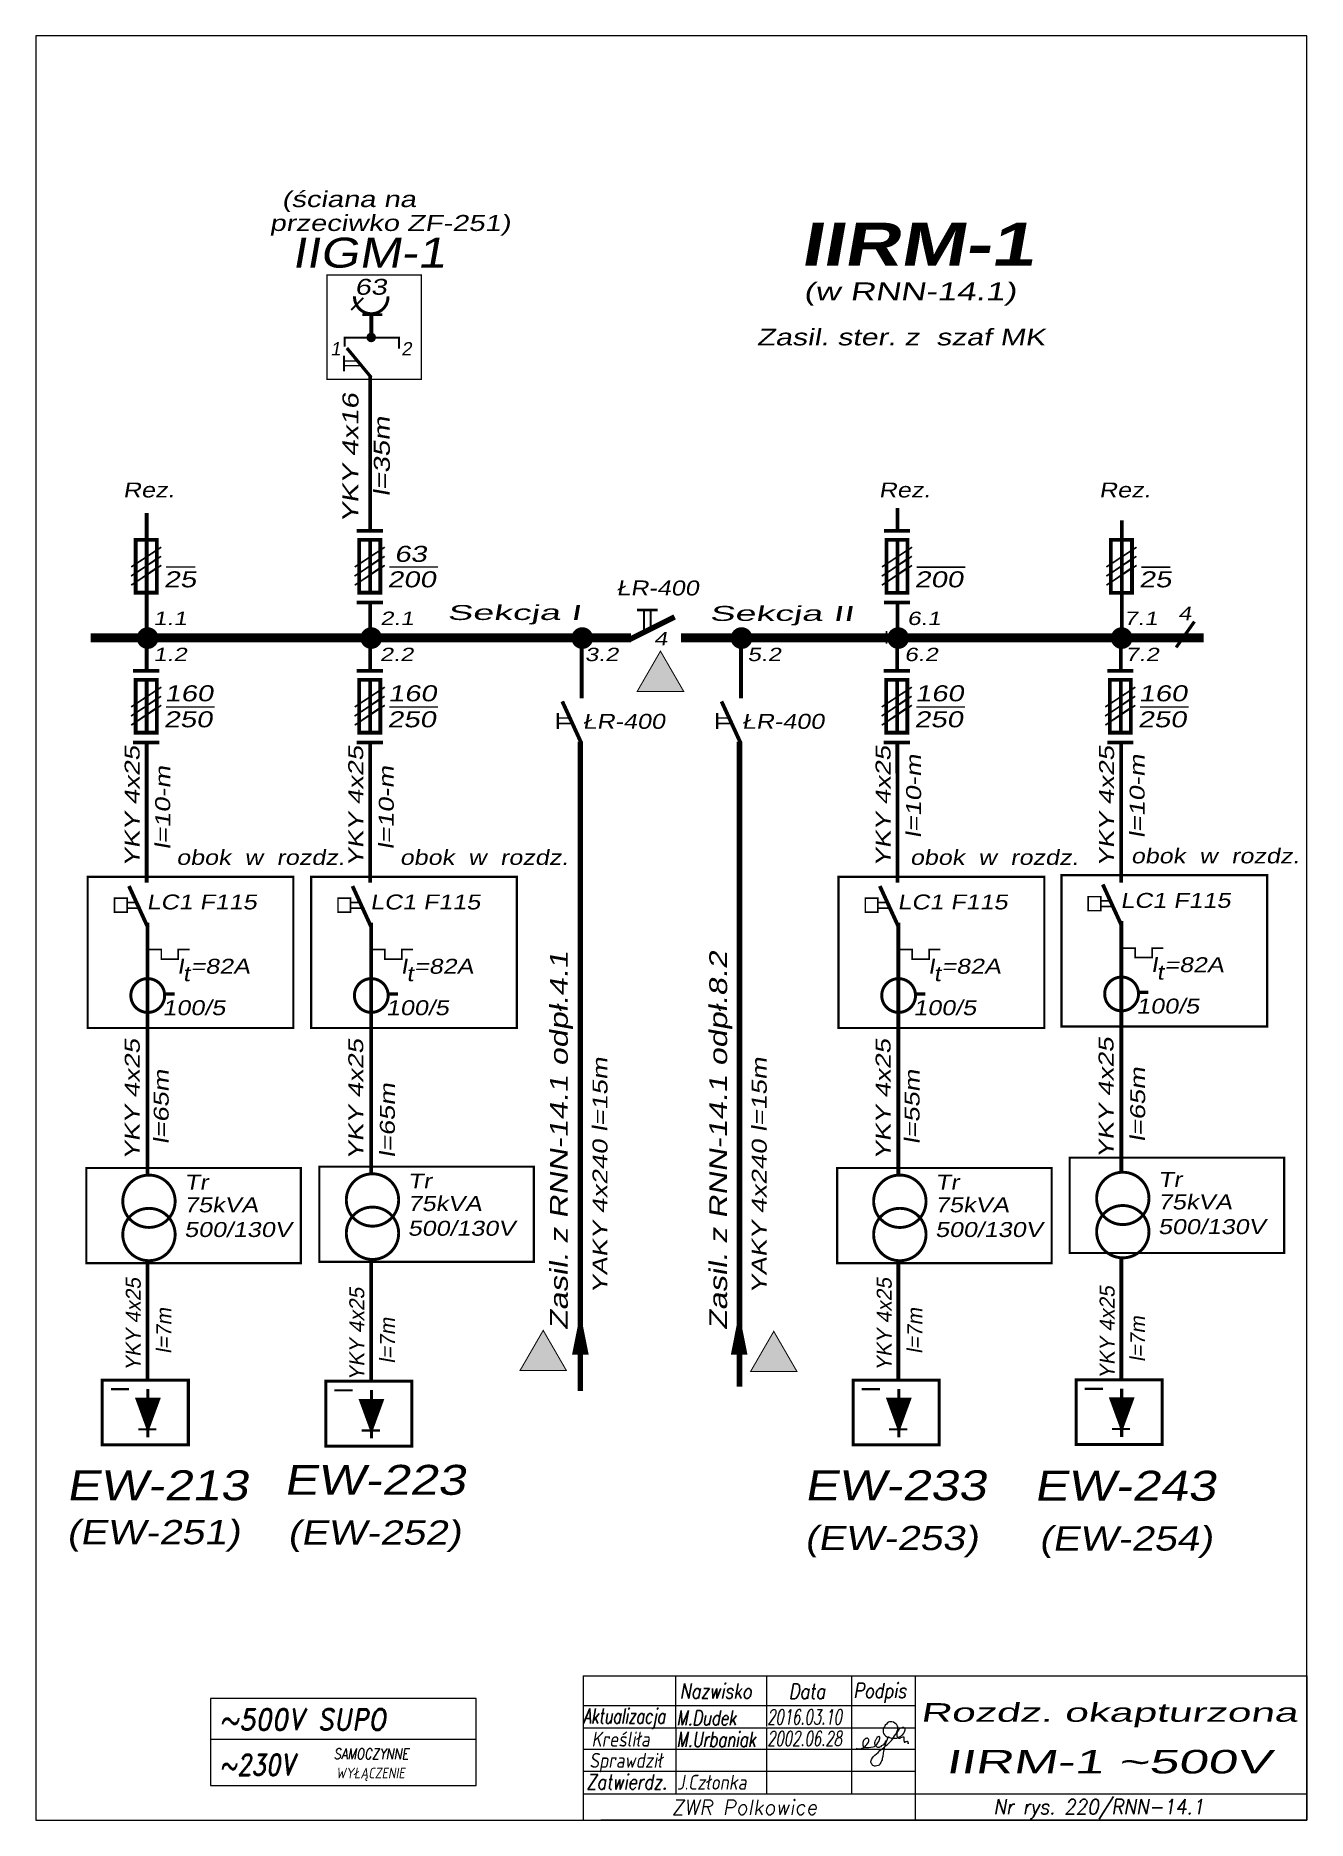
# Model space of a CAD drawing. Extents: x 4 to 214, y 0 to 295.
import ezdxf
from ezdxf.enums import TextEntityAlignment as Align

# ---------------------------------------------------------------- set-up
doc = ezdxf.new("R2010")
doc.units = 0
doc.header["$MEASUREMENT"] = 0
doc.linetypes.add('DASHED2', pattern=[9.525, 6.35, -3.175])
doc.layers.get('0').update_dxf_attribs({"linetype": 'CONTINUOUS'})
for name, color, linetype in [('KRESKOWA2', 7, 'DASHED2'), ('LINIE', 4, 'CONTINUOUS'), ('pole 1', 2, 'CONTINUOUS'), ('rysunek', 2, 'CONTINUOUS'), ('Warstwa1', 2, 'CONTINUOUS')]:
    doc.layers.add(name, color=color, linetype=linetype)
doc.styles.add('ROMAND', font='romand', dxfattribs={"width": 0.8, "oblique": 15, "height": 7})
doc.styles.add('ROMANS', font='romans', dxfattribs={"width": 0.8, "oblique": 15, "height": 3})
doc.styles.add('styl1', font='arial.ttf', dxfattribs={"width": 0.8, "oblique": 10, "height": 2.8})
doc.styles.add('styl2', font='arialbd.ttf', dxfattribs={"width": 0.8, "oblique": 10, "height": 2.8})

msp = doc.modelspace()

# ---------------------------------------------------------------- linework, layer by layer
at = {"color": 7}
for p, q in [((24.22, 208.66), (20.4, 206.04)), ((20.43, 204.62), (24.2, 207.26)), ((61.15, 208.66), (57.33, 206.04)), ((57.36, 204.62), (61.14, 207.26)), ((148.25, 208.66), (144.43, 206.04)), ((144.46, 204.61), (148.24, 207.25)), ((185.34, 208.66), (181.52, 206.04)), ((181.55, 204.61), (185.33, 207.25)), ((144.8, 196.48), (144.54, 196.48)), ((24.22, 185.52), (20.4, 182.9)), ((20.43, 181.48), (24.2, 184.11)), ((61.15, 185.52), (57.33, 182.9)), ((57.36, 181.48), (61.14, 184.11)), ((148.21, 185.52), (144.39, 182.9)), ((144.42, 181.48), (148.2, 184.11)), ((185.15, 185.52), (181.33, 182.9)), ((181.36, 181.48), (185.13, 184.11)), ((109.88, 15.31), (109.88, 23.93)), ((124.83, 23.93), (124.83, 15.53)), ((138.89, 23.93), (138.89, 4.39)), ((94.54, 19.02), (149.42, 19.02)), ((94.54, 15.31), (149.42, 15.31)), ((124.83, 15.31), (124.83, 4.39)), ((144.12, 15.09), (144.09, 14.83)), ((144.09, 14.83), (144.12, 14.59)), ((144.19, 15.32), (144.12, 15.09)), ((144.31, 15.49), (144.19, 15.32)), ((144.47, 15.75), (144.31, 15.49)), ((144.66, 15.94), (144.47, 15.75)), ((144.85, 16.13), (144.66, 15.94)), ((144.99, 16.23), (144.85, 16.13)), ((145.18, 16.3), (144.99, 16.23)), ((145.54, 16.3), (145.18, 16.3)), ((145.8, 16.23), (145.54, 16.3)), ((146.06, 16.08), (145.8, 16.23)), ((146.25, 15.94), (146.06, 16.08)), ((146.39, 15.8), (146.25, 15.94)), ((146.35, 14.59), (146.44, 14.83)), ((146.49, 15.61), (146.39, 15.8)), ((146.44, 14.83), (146.54, 15.06)), ((146.54, 15.44), (146.49, 15.61)), ((146.63, 14.9), (146.49, 14.73)), ((146.54, 15.06), (146.54, 15.44)), ((146.73, 15.06), (146.63, 14.9)), ((146.87, 15.18), (146.73, 15.06)), ((147.06, 15.28), (146.87, 15.18)), ((147.3, 15.35), (147.06, 15.28)), ((147.51, 15.35), (147.3, 15.35)), ((147.63, 15.28), (147.51, 15.35)), ((147.75, 15.13), (147.63, 15.28)), ((147.63, 14.66), (147.7, 14.83)), ((147.7, 14.83), (147.75, 14.97)), ((147.75, 14.97), (147.75, 15.13)), ((139.63, 11.93), (139.89, 11.83)), ((139.89, 11.83), (140.13, 11.83)), ((140.13, 11.83), (140.36, 11.86)), ((140.36, 11.86), (140.62, 11.93)), ((140.62, 11.93), (140.79, 12)), ((140.77, 12.9), (140.74, 12.74)), ((140.74, 12.74), (140.74, 12.55)), ((140.74, 12.55), (140.77, 12.43)), ((140.81, 13.07), (140.77, 12.9)), ((140.77, 12.43), (140.81, 12.29)), ((140.79, 12), (140.96, 12.1)), ((140.89, 13.21), (140.81, 13.07)), ((140.81, 12.29), (140.86, 12.14)), ((140.86, 12.14), (140.91, 12.07)), ((140.98, 13.31), (140.89, 13.21)), ((140.91, 12.07), (140.96, 12.07)), ((140.96, 12.1), (141.12, 12.24)), ((140.96, 12.07), (141.03, 12.05)), ((141.12, 13.43), (140.98, 13.31)), ((141.03, 12.05), (141.17, 12.05)), ((141.22, 13.52), (141.12, 13.43)), ((141.12, 12.24), (141.27, 12.38)), ((141.17, 12.05), (141.41, 12.07)), ((141.31, 13.57), (141.22, 13.52)), ((141.27, 12.38), (141.41, 12.55)), ((141.41, 13.59), (141.31, 13.57)), ((141.5, 13.59), (141.41, 13.59)), ((141.41, 12.55), (141.6, 12.76)), ((141.41, 12.07), (141.74, 12.07)), ((141.6, 13.52), (141.5, 13.59)), ((141.67, 13.45), (141.6, 13.52)), ((141.6, 12.76), (141.67, 12.93)), ((141.74, 13.35), (141.67, 13.45)), ((141.67, 12.93), (141.72, 13.07)), ((141.72, 13.07), (141.76, 13.21)), ((141.76, 13.21), (141.74, 13.35)), ((141.74, 12.07), (142.1, 12.14)), ((142.1, 12.14), (142.45, 12.17)), ((142.45, 12.17), (142.71, 12.24)), ((142.76, 13), (142.71, 12.83)), ((142.71, 12.83), (142.71, 12.69)), ((142.71, 12.69), (142.76, 12.59)), ((142.71, 12.24), (142.81, 12.31)), ((142.81, 13.19), (142.76, 13)), ((142.76, 12.59), (142.76, 12.48)), ((142.76, 12.48), (142.81, 12.45)), ((142.9, 13.35), (142.81, 13.19)), ((142.81, 12.45), (142.86, 12.38)), ((142.81, 12.31), (142.9, 12.38)), ((142.86, 12.38), (142.95, 12.29)), ((143, 13.52), (142.9, 13.35)), ((142.9, 12.38), (142.95, 12.45)), ((142.95, 12.45), (143.05, 12.55)), ((142.95, 12.29), (143.05, 12.17)), ((143.09, 13.66), (143, 13.52)), ((143.05, 12.55), (143.24, 12.83)), ((143.05, 12.17), (143.19, 12.14)), ((143.28, 13.81), (143.09, 13.76)), ((143.19, 13.76), (143.09, 13.66)), ((143.28, 13.83), (143.19, 13.76)), ((143.19, 12.14), (143.33, 12.1)), ((143.24, 12.83), (143.38, 13.07)), ((143.38, 13.88), (143.28, 13.83)), ((143.43, 13.88), (143.28, 13.81)), ((143.33, 12.1), (143.52, 12.1)), ((143.47, 13.88), (143.38, 13.88)), ((143.38, 13.07), (143.47, 13.21)), ((143.52, 13.83), (143.47, 13.88)), ((143.47, 13.21), (143.52, 13.38)), ((143.55, 13.76), (143.52, 13.83)), ((143.52, 13.38), (143.55, 13.52)), ((143.52, 12.1), (143.59, 12.17)), ((143.55, 13.52), (143.55, 13.76)), ((143.59, 12.17), (143.76, 12.24)), ((143.76, 12.24), (143.88, 12.38)), ((143.78, 11.72), (143.97, 11.86)), ((143.88, 12.38), (144.02, 12.45)), ((143.97, 11.86), (144.23, 12.07)), ((144.02, 12.45), (144.14, 12.52)), ((144.12, 14.59), (144.19, 14.38)), ((144.14, 12.52), (144.26, 12.62)), ((144.19, 14.38), (144.33, 14.14)), ((144.26, 11.93), (144.21, 11.69)), ((144.23, 12.07), (144.52, 12.31)), ((144.26, 12.62), (144.38, 12.76)), ((144.31, 12.17), (144.26, 11.93)), ((144.38, 12.38), (144.31, 12.17)), ((144.33, 14.14), (144.52, 14)), ((144.38, 12.76), (144.47, 12.9)), ((144.47, 12.55), (144.38, 12.38)), ((144.47, 12.9), (144.57, 13.07)), ((144.52, 12.69), (144.47, 12.55)), ((144.52, 14), (144.85, 13.76)), ((144.57, 12.86), (144.52, 12.69)), ((144.52, 12.31), (144.76, 12.52)), ((144.57, 13.07), (144.66, 13.21)), ((144.61, 13), (144.57, 12.86)), ((144.71, 13.19), (144.61, 13)), ((144.66, 13.21), (144.76, 13.35)), ((144.76, 13.31), (144.71, 13.19)), ((144.8, 13.45), (144.76, 13.31)), ((144.76, 13.35), (144.85, 13.45)), ((144.76, 12.52), (145.04, 12.76)), ((144.85, 13.59), (144.8, 13.45)), ((144.85, 13.76), (145.14, 13.69)), ((144.9, 13.69), (144.85, 13.59)), ((144.85, 13.45), (144.9, 13.59)), ((144.95, 13.76), (144.9, 13.69)), ((144.9, 13.59), (144.95, 13.69)), ((144.99, 13.83), (144.95, 13.76)), ((144.95, 13.76), (144.99, 13.83)), ((144.95, 13.69), (144.95, 13.76)), ((144.99, 13.88), (144.99, 13.83)), ((144.99, 13.83), (144.99, 13.88)), ((145.04, 12.76), (145.28, 12.97)), ((145.14, 13.69), (145.47, 13.59)), ((145.28, 12.97), (145.47, 13.21)), ((145.47, 13.59), (146.11, 13.59)), ((145.47, 13.21), (145.66, 13.45)), ((145.66, 13.45), (145.8, 13.69)), ((145.8, 13.69), (146.01, 14)), ((146.01, 14), (146.2, 14.28)), ((146.11, 13.59), (146.35, 13.62)), ((146.2, 14.28), (146.35, 14.59)), ((146.39, 14.52), (146.35, 14.35)), ((146.35, 14.35), (146.35, 14.14)), ((146.35, 14.14), (146.39, 13.97)), ((146.35, 13.62), (146.58, 13.69)), ((146.49, 14.73), (146.39, 14.52)), ((146.39, 13.97), (146.44, 13.81)), ((146.44, 13.81), (146.54, 13.69)), ((146.54, 13.69), (146.68, 13.62)), ((146.58, 13.69), (146.77, 13.81)), ((146.68, 13.62), (146.92, 13.62)), ((146.77, 13.81), (147.01, 13.95)), ((146.92, 13.62), (147.06, 13.69)), ((147.01, 13.95), (147.2, 14.07)), ((147.06, 13.69), (147.34, 13.83)), ((147.2, 14.07), (147.34, 14.21)), ((147.34, 14.21), (147.51, 14.45)), ((147.34, 13.83), (147.53, 13.83)), ((147.51, 14.45), (147.63, 14.66)), ((147.53, 13.83), (147.53, 13.19)), ((147.53, 13.19), (147.56, 13.07)), ((147.56, 13.07), (147.58, 13)), ((147.58, 13), (147.61, 12.93)), ((147.61, 12.93), (147.68, 12.93)), ((147.68, 12.93), (147.84, 13.05)), ((147.84, 13.05), (147.99, 13.07)), ((147.99, 13.07), (148.08, 13.12)), ((148.08, 13.12), (148.13, 13.12)), ((148.13, 13.12), (148.13, 13.07)), ((148.13, 13.07), (148.18, 12.97)), ((148.18, 12.97), (148.18, 12.86)), ((148.18, 12.86), (148.22, 12.81)), ((148.22, 12.81), (148.22, 12.76)), ((148.22, 12.76), (148.27, 12.74)), ((148.27, 12.76), (148.32, 12.81)), ((148.27, 12.69), (148.27, 12.76)), ((148.27, 12.74), (148.27, 12.69)), ((148.32, 12.81), (148.32, 12.83)), ((94.54, 11.76), (149.46, 11.76)), ((142.1, 9.65), (142.12, 9.89)), ((142.14, 9.48), (142.1, 9.65)), ((142.12, 9.89), (142.19, 10.1)), ((142.22, 9.34), (142.14, 9.48)), ((142.19, 10.1), (142.33, 10.34)), ((142.31, 9.2), (142.22, 9.34)), ((142.43, 9.1), (142.31, 9.2)), ((142.33, 10.34), (142.52, 10.55)), ((142.57, 9.01), (142.43, 9.1)), ((142.52, 10.55), (142.76, 10.79)), ((142.71, 8.96), (142.57, 9.01)), ((142.86, 8.96), (142.71, 8.96)), ((142.76, 10.79), (143, 11)), ((143.09, 9.01), (142.86, 8.96)), ((143, 11), (143.28, 11.24)), ((143.28, 9.06), (143.09, 9.01)), ((143.28, 11.24), (143.55, 11.55)), ((143.43, 9.13), (143.28, 9.06)), ((143.55, 9.25), (143.43, 9.13)), ((143.55, 11.55), (143.78, 11.72)), ((143.62, 9.41), (143.55, 9.25)), ((143.71, 9.56), (143.62, 9.41)), ((143.78, 9.7), (143.71, 9.56)), ((143.85, 9.86), (143.78, 9.7)), ((143.93, 10.01), (143.85, 9.86)), ((143.95, 10.15), (143.93, 10.01)), ((143.97, 10.24), (143.95, 10.15)), ((144.02, 10.41), (143.97, 10.24)), ((144.04, 10.55), (144.02, 10.41)), ((144.07, 10.72), (144.04, 10.55)), ((144.12, 10.93), (144.07, 10.72)), ((144.14, 11.17), (144.12, 10.93)), ((144.16, 11.41), (144.14, 11.17)), ((144.21, 11.69), (144.16, 11.41)), ((94.54, 8.13), (149.38, 8.13)), ((97.47, 0.04), (97.47, 0.04)), ((97.47, 0.04), (97.47, 0.04))]:
    msp.add_line(p, q, dxfattribs=at)
msp.add_line((32.96, 13.42), (76.89, 13.42))
msp.add_lwpolyline([(214.11, 0.04), (214.11, 295.04), (4.11, 295.04), (4.11, 0.04)], close=True)
at = {"linetype": 'DASHED2', "ltscale": 0.8, "const_width": 0.22}
msp.add_lwpolyline([(52.23, 255.5), (67.84, 255.5), (67.84, 238.25), (52.23, 238.25)], close=True, dxfattribs=at)
for points, const_width in [([(56.22, 249.7), (58.23, 251.71)], 0.327), ([(58.07, 248.93), (61.37, 248.93)], 0.44), ([(55.51, 243.41), (59.53, 238.55)], 0.542), ([(90.39, 183.07), (90.39, 180.43)], 0.392), ([(91.1, 184.99), (94.22, 178.17)], 0.627), ([(116.71, 183.07), (116.71, 180.43)], 0.392), ([(117.41, 184.99), (120.54, 178.17)], 0.627), ([(19.51, 154.47), (22.63, 147.64)], 0.627), ([(56.44, 154.47), (59.56, 147.64)], 0.627), ([(143.56, 154.47), (146.69, 147.64)], 0.627), ([(180.4, 154.73), (183.52, 147.9)], 0.627), ([(22.77, 143.96), (24.86, 143.96), (24.86, 142.39), (27.66, 142.39), (27.66, 143.96), (29.52, 143.96)], 0.265), ([(59.7, 143.96), (61.8, 143.96), (61.8, 142.39), (64.59, 142.39), (64.59, 143.96), (66.46, 143.96)], 0.265), ([(146.83, 143.96), (148.92, 143.96), (148.92, 142.39), (151.72, 142.39), (151.72, 143.96), (153.58, 143.96)], 0.265), ([(183.66, 144.22), (185.75, 144.22), (185.75, 142.65), (188.55, 142.65), (188.55, 144.22), (190.41, 144.22)], 0.265)]:
    msp.add_lwpolyline(points, dxfattribs=dict(const_width=const_width))
at = {"color": 7, "const_width": 0.487}
msp.add_lwpolyline([(56.79, 251.96, 0.009845), (56.78, 251.85, 1), (62.31, 251.85, 0.009845), (62.31, 251.96, 0.009845)], format="xyb", dxfattribs=at)
at = {"color": 7}
for points, const_width in [([(59.55, 248.97), (59.55, 244.52)], 0.621), ([(55.15, 245.28), (55.15, 243.61)], 0.33), ([(55.17, 245.12), (64.12, 245.12), (64.12, 243.3)], 0.33), ([(55.05, 242.16), (55.05, 239.58)], 0.33), ([(55.17, 241.27), (57.56, 241.27)], 0.22), ([(55.17, 240.48), (57.87, 240.48)], 0.22), ([(59.37, 238.91), (59.37, 213.19)], 0.627), ([(22.44, 216.15), (22.44, 196.24)], 0.627), ([(146.47, 216.98), (146.47, 213.19)], 0.627), ([(57.14, 213.19), (61.46, 213.19)], 0.629), ([(144.24, 213.19), (148.57, 213.19)], 0.629), ([(183.56, 214.91), (183.56, 196.23)], 0.627), ([(24.85, 210.49), (24.85, 210.49), (19.88, 207.22)], 0.279), ([(20.31, 202.96), (24.11, 202.96), (24.11, 211.69), (20.62, 211.69), (20.62, 202.78)], 0.629), ([(61.78, 210.49), (61.78, 210.49), (56.81, 207.22)], 0.279), ([(57.24, 202.96), (61.04, 202.96), (61.04, 211.69), (57.55, 211.69), (57.55, 202.78)], 0.629), ([(59.37, 211.69), (59.37, 202.96)], 0.627), ([(148.89, 210.49), (148.89, 210.49), (143.91, 207.22)], 0.279), ([(144.34, 202.95), (148.15, 202.95), (148.15, 211.69), (144.65, 211.69), (144.65, 202.77)], 0.629), ([(146.47, 211.69), (146.47, 202.95)], 0.627), ([(185.98, 210.49), (185.98, 210.49), (181, 207.22)], 0.279), ([(181.43, 202.95), (185.23, 202.95), (185.23, 211.69), (181.74, 211.69), (181.74, 202.77)], 0.629), ([(24.82, 208.98), (24.82, 208.98), (19.85, 205.71)], 0.279), ([(24.85, 207.49), (24.85, 207.49), (19.88, 204.21)], 0.279), ([(25.61, 207.21), (30.46, 207.21)], 0.265), ([(61.75, 208.98), (61.75, 208.98), (56.78, 205.71)], 0.279), ([(61.78, 207.49), (61.78, 207.49), (56.81, 204.21)], 0.279), ([(62.55, 207.21), (70.59, 207.21)], 0.265), ([(148.86, 208.98), (148.86, 208.98), (143.89, 205.7)], 0.279), ([(148.89, 207.48), (148.89, 207.48), (143.91, 204.21)], 0.279), ([(149.65, 207.2), (157.69, 207.2)], 0.265), ([(185.95, 208.98), (185.95, 208.98), (180.98, 205.7)], 0.279), ([(185.98, 207.48), (185.98, 207.48), (181, 204.21)], 0.279), ([(186.74, 207.2), (191.58, 207.2)], 0.265), ([(57.14, 201.34), (61.46, 201.34)], 0.629), ([(59.37, 201.34), (59.37, 196.24)], 0.627), ([(144.24, 201.33), (148.57, 201.33)], 0.629), ([(146.47, 201.33), (146.47, 196.23)], 0.627), ([(102.22, 195.23), (109.66, 198.95)], 0.899), ([(106.84, 200.1), (103.45, 200.1)], 0.474), ([(104.6, 196.79), (104.6, 200.1)], 0.356), ([(105.69, 197.33), (105.69, 200.1)], 0.356), ([(13.19, 195.5), (102.45, 195.5)], 1.5), ([(94.31, 191.24), (94.31, 195.6)], 0.627), ([(110.73, 195.5), (197.07, 195.5)], 1.5), ([(120.63, 185.5), (120.63, 195.91)], 0.627), ([(144.54, 195.5), (144.8, 195.5)], 1.96), ([(22.44, 194.14), (22.44, 190.05)], 0.627), ([(59.37, 194.14), (59.37, 190.05)], 0.627), ([(94.31, 185.5), (94.31, 191.54)], 0.627), ([(146.43, 194.14), (146.43, 190.05)], 0.627), ([(183.37, 194.14), (183.37, 190.05)], 0.627), ([(20.2, 190.05), (24.53, 190.05)], 0.629), ([(20.31, 179.82), (24.11, 179.82), (24.11, 188.55), (20.62, 188.55), (20.62, 179.64)], 0.629), ([(22.44, 188.55), (22.44, 179.82)], 0.627), ([(57.14, 190.05), (61.46, 190.05)], 0.629), ([(57.24, 179.82), (61.04, 179.82), (61.04, 188.55), (57.55, 188.55), (57.55, 179.64)], 0.629), ([(59.37, 188.55), (59.37, 179.82)], 0.627), ([(144.2, 190.05), (148.53, 190.05)], 0.629), ([(144.31, 179.82), (148.11, 179.82), (148.11, 188.55), (144.61, 188.55), (144.61, 179.64)], 0.629), ([(146.43, 188.55), (146.43, 179.82)], 0.627), ([(181.13, 190.05), (185.46, 190.05)], 0.629), ([(181.24, 179.82), (185.04, 179.82), (185.04, 188.55), (181.55, 188.55), (181.55, 179.64)], 0.629), ([(183.37, 188.55), (183.37, 179.82)], 0.627), ([(24.82, 185.84), (24.82, 185.84), (19.85, 182.57)], 0.279), ([(24.85, 187.35), (24.85, 187.35), (19.88, 184.08)], 0.279), ([(61.75, 185.84), (61.75, 185.84), (56.78, 182.57)], 0.279), ([(61.78, 187.35), (61.78, 187.35), (56.81, 184.08)], 0.279), ([(148.82, 185.84), (148.82, 185.84), (143.85, 182.57)], 0.279), ([(148.85, 187.35), (148.85, 187.35), (143.88, 184.08)], 0.279), ([(185.75, 185.84), (185.75, 185.84), (180.78, 182.57)], 0.279), ([(185.78, 187.35), (185.78, 187.35), (180.81, 184.08)], 0.279), ([(24.85, 184.35), (24.85, 184.35), (19.88, 181.07)], 0.279), ([(25.61, 184.07), (33.66, 184.07)], 0.265), ([(61.78, 184.35), (61.78, 184.35), (56.81, 181.07)], 0.279), ([(62.55, 184.07), (70.59, 184.07)], 0.265), ([(148.85, 184.35), (148.85, 184.35), (143.88, 181.07)], 0.279), ([(149.61, 184.07), (157.65, 184.07)], 0.265), ([(185.78, 184.35), (185.78, 184.35), (180.81, 181.07)], 0.279), ([(186.54, 184.07), (194.59, 184.07)], 0.265), ([(90.36, 182.25), (92.1, 182.25)], 0.265), ([(92.53, 181.32), (90.36, 181.32)], 0.265), ([(116.67, 182.25), (118.41, 182.25)], 0.265), ([(118.84, 181.32), (116.67, 181.32)], 0.265), ([(20.2, 178.2), (24.53, 178.2)], 0.629), ([(22.44, 178.2), (22.44, 155)], 0.627), ([(57.14, 178.2), (61.46, 178.2)], 0.629), ([(59.37, 178.2), (59.37, 155)], 0.627), ([(94.08, 70.98), (94.08, 178.32)], 0.909), ([(120.39, 71.7), (120.39, 178.32)], 0.909), ([(144.2, 178.2), (148.53, 178.2)], 0.629), ([(146.43, 178.2), (146.43, 173.09)], 0.627), ([(146.49, 178.2), (146.49, 155)], 0.627), ([(181.13, 178.2), (185.46, 178.2)], 0.629), ([(183.43, 178.2), (183.43, 155)], 0.627), ([(19.18, 151.76), (20.63, 151.76)], 0.265), ([(21.06, 150.83), (19.18, 150.83)], 0.265), ([(56.11, 151.76), (57.56, 151.76)], 0.265), ([(57.99, 150.83), (56.11, 150.83)], 0.265), ([(143.23, 151.76), (144.69, 151.76)], 0.265), ([(145.12, 150.83), (143.23, 150.83)], 0.265), ([(180.06, 152.02), (181.52, 152.02)], 0.265), ([(181.95, 151.09), (180.06, 151.09)], 0.265), ([(22.57, 106.63), (22.57, 148.41)], 0.627), ([(59.51, 106.75), (59.51, 148.41)], 0.627), ([(146.63, 106.63), (146.63, 148.41)], 0.627), ([(183.46, 107.01), (183.46, 148.67)], 0.627), ([(25.16, 136.61), (27.04, 136.61), (27.04, 136.61)], 0.549), ([(62.09, 136.61), (63.97, 136.61), (63.97, 136.61)], 0.549), ([(149.21, 136.61), (151.1, 136.61), (151.1, 136.61)], 0.549), ([(186.05, 136.88), (187.93, 136.88), (187.93, 136.88)], 0.549), ([(22.57, 72.79), (22.57, 92.54)], 0.627), ([(59.51, 72.6), (59.51, 92.63)], 0.627), ([(146.63, 72.79), (146.63, 92.54)], 0.627), ([(183.46, 72.86), (183.46, 92.89)], 0.627), ([(22.64, 63.33), (22.64, 71.33)], 0.502), ([(59.57, 63.14), (59.57, 71.14)], 0.502), ([(146.69, 63.33), (146.69, 71.33)], 0.502), ([(183.52, 63.4), (183.52, 71.4)], 0.502)]:
    msp.add_lwpolyline(points, dxfattribs=dict(at, const_width=const_width))
at = {"linetype": 'DASHED2'}
for points, const_width in [([(195.54, 198.19), (192.52, 193.92)], 0.535), ([(16.53, 71.3), (19.52, 71.3)], 0.356), ([(53.46, 71.1), (56.45, 71.1)], 0.356), ([(140.59, 71.3), (143.57, 71.3)], 0.356), ([(177.42, 71.36), (180.41, 71.36)], 0.356), ([(21.05, 64.65), (24.04, 64.65)], 0.356), ([(57.98, 64.45), (60.97, 64.45)], 0.356), ([(145.1, 64.65), (148.09, 64.65)], 0.356), ([(181.94, 64.71), (184.92, 64.71)], 0.356)]:
    msp.add_lwpolyline(points, dxfattribs=dict(at, const_width=const_width))
at = {"color": 7}
for points, const_width in [([(21.61, 195.46, 1), (23.58, 195.46, 1)], 1.61), ([(58.55, 195.46, 1), (60.52, 195.46, 1)], 1.61), ([(93.42, 195.46, 1), (95.39, 195.46, 1)], 1.61), ([(119.73, 195.46, 1), (121.71, 195.46, 1)], 1.61), ([(145.61, 195.46, 1), (147.58, 195.46, 1)], 1.61), ([(182.54, 195.46, 1), (184.51, 195.46, 1)], 1.61), ([(19.82, 136.37, 1), (25.41, 136.37, 1)], 0.492), ([(56.76, 136.37, 1), (62.34, 136.37, 1)], 0.492), ([(143.88, 136.37, 1), (149.46, 136.37, 1)], 0.492), ([(180.71, 136.63, 1), (186.3, 136.63, 1)], 0.492), ([(18.49, 102.36, 1), (27.14, 102.36, 1)], 0.481), ([(55.42, 102.57, 1), (64.07, 102.57, 1)], 0.481), ([(142.54, 102.36, 1), (151.2, 102.36, 1)], 0.481), ([(179.38, 102.83, 1), (188.03, 102.83, 1)], 0.481), ([(18.49, 96.86, 1), (27.14, 96.86, 1)], 0.481), ([(55.42, 97.07, 1), (64.07, 97.07, 1)], 0.481), ([(142.54, 96.86, 1), (151.2, 96.86, 1)], 0.481), ([(179.38, 97.33, 1), (188.03, 97.33, 1)], 0.481)]:
    msp.add_lwpolyline(points, format="xyb", close=True, dxfattribs=dict(at, const_width=const_width))
for points, const_width in [([(103.48, 186.65), (111.16, 186.65), (107.32, 193.3)], 0.17), ([(19.2, 152.45), (19.2, 150.14), (17.11, 150.14), (17.11, 152.45)], 0.265), ([(56.13, 152.45), (56.13, 150.14), (54.05, 150.14), (54.05, 152.45)], 0.265), ([(143.25, 152.45), (143.25, 150.14), (141.17, 150.14), (141.17, 152.45)], 0.265), ([(180.09, 152.71), (180.09, 150.4), (178, 150.4), (178, 152.71)], 0.265), ([(84.11, 74.36), (91.79, 74.36), (87.95, 81.01)], 0.17), ([(122.2, 74.2), (129.88, 74.2), (126.04, 80.85)], 0.17)]:
    msp.add_lwpolyline(points, close=True, dxfattribs=dict(at, const_width=const_width))
at = {"color": 6, "linetype": 'DASHED2', "const_width": 0.356}
for points in [[(173.58, 156.26), (207.56, 156.26), (207.56, 131.26), (173.58, 131.26)], [(12.69, 156), (46.67, 156), (46.67, 130.99), (12.69, 130.99)], [(49.62, 156), (83.6, 156), (83.6, 130.99), (49.62, 130.99)], [(136.74, 156), (170.73, 156), (170.73, 130.99), (136.74, 130.99)], [(174.92, 109.56), (210.36, 109.56), (210.36, 93.82), (174.92, 93.82)], [(12.47, 107.86), (47.9, 107.86), (47.9, 92.13), (12.47, 92.13)], [(50.97, 108.07), (86.4, 108.07), (86.4, 92.34), (50.97, 92.34)], [(136.52, 107.86), (171.96, 107.86), (171.96, 92.13), (136.52, 92.13)]]:
    msp.add_lwpolyline(points, close=True, dxfattribs=at)
at = {"linetype": 'DASHED2'}
for points in [[(94.09, 83.9, 0, 2.76, 0), (94.09, 76.98, 0, 0, 0)], [(120.32, 83.9, 0, 2.76, 0), (120.32, 76.98, 0, 0, 0)], [(22.64, 64.03, 0, 4.28, 0), (22.64, 69.89, 0, 0, 0)], [(59.57, 63.83, 0, 4.28, 0), (59.57, 69.69, 0, 0, 0)], [(146.7, 64.03, 0, 4.28, 0), (146.7, 69.89, 0, 0, 0)], [(183.53, 64.09, 0, 4.28, 0), (183.53, 69.95, 0, 0, 0)]]:
    msp.add_lwpolyline(points, format="xyseb", dxfattribs=at)
at = {"const_width": 0.502}
for points in [[(15.09, 72.8), (29.32, 72.8), (29.32, 62.07), (15.09, 62.07)], [(52.02, 72.6), (66.25, 72.6), (66.25, 61.87), (52.02, 61.87)], [(139.15, 72.8), (153.37, 72.8), (153.37, 62.07), (139.15, 62.07)], [(175.98, 72.86), (190.2, 72.86), (190.2, 62.13), (175.98, 62.13)]]:
    msp.add_lwpolyline(points, close=True, dxfattribs=at)
at = {"color": 7}
msp.add_lwpolyline([(32.96, 20.17), (32.96, 5.75), (76.89, 5.75), (76.89, 20.17)], close=True, dxfattribs=at)
at = {"layer": 'KRESKOWA2', "const_width": 0.715}
msp.add_lwpolyline([(59.1, 245.16, 1), (59.96, 245.16, 1)], format="xyb", close=True, dxfattribs=at)
at = {"layer": 'LINIE', "color": 7}
for p, q in [((94.54, 23.93), (214.11, 23.93)), ((94.54, 23.93), (94.54, 0.04)), ((149.42, 23.91), (149.42, 0.02)), ((214.11, 23.93), (214.11, 0.04)), ((109.88, 15.31), (109.88, 4.39)), ((94.54, 4.39), (214.18, 4.39)), ((94.54, 0.04), (214.11, 0.04)), ((214.11, 0.04), (97.47, 0.04)), ((97.47, 0.04), (97.47, 0.04))]:
    msp.add_line(p, q, dxfattribs=at)
at = {"layer": 'rysunek', "color": 0, "const_width": 0.246}
for points in [[(59.38, 245.45, 1), (60.03, 245.45, 1)], [(59.38, 245.26, 1), (60.03, 245.26, 1)]]:
    msp.add_lwpolyline(points, format="xyb", close=True, dxfattribs=at)
at = {"layer": 'Warstwa1', "color": 2}
for points in [[(103.47, 186.67), (111.15, 186.67), (107.31, 193.32)], [(84.1, 74.37), (91.78, 74.37), (87.94, 81.02)], [(122.19, 74.22), (129.87, 74.22), (126.03, 80.87)]]:
    msp.add_solid(points, dxfattribs=at)

# ---------------------------------------------------------------- texts
at = {"color": 7, "oblique": 10}
for s, height, style, width, p in [('(ściana na ', 2.6463, 'styl1', 1.3, (44.74, 266.71)), (' przeciwko ZF-251)', 2.6463, 'styl1', 1.3, (41.41, 262.76)), ('IIRM-1', 7.079, 'styl2', 1.3, (130.39, 257.05)), ('IIGM-1', 4.95, 'styl1', 1.2, (46.4, 256.7)), ('63', 2.62, 'styl1', 1.3, (56.81, 252.22)), ('(w RNN-14.1)', 2.9403, 'styl1', 1.4, (130.94, 251.31)), ('Zasil. ster. z  szaf MK', 2.7443, 'styl1', 1.3, (123.23, 243.85)), ('Rez.', 2.47, 'styl1', 1.2, (18.52, 218.71)), ('Rez.', 2.47, 'styl1', 1.2, (143.39, 218.71)), ('Rez.', 2.47, 'styl1', 1.2, (179.78, 218.71)), ('63', 2.646, 'styl1', 1.3, (63.36, 208.06)), ('25', 2.646, 'styl1', 1.3, (25.26, 203.85)), ('200', 2.646, 'styl1', 1.3, (62.19, 203.85)), ('200', 2.646, 'styl1', 1.3, (149.29, 203.85)), ('25', 2.646, 'styl1', 1.3, (186.38, 203.85)), ('ŁR-400', 2.47, 'styl1', 1.2, (100.06, 202.51)), ('Sekcja I', 2.47, 'styl1', 1.8, (72.09, 198.45)), ('Sekcja II', 2.47, 'styl1', 1.8, (115.42, 198.3)), ('4', 2.21, 'styl1', 1.3, (192.81, 198.42)), ('1.1', 2.205, 'styl1', 1.3, (23.53, 197.63)), ('2.1', 2.205, 'styl1', 1.3, (61.02, 197.63)), ('6.1', 2.205, 'styl1', 1.3, (148.08, 197.62)), ('7.1', 2.205, 'styl1', 1.3, (183.92, 197.62)), ('4', 2.21, 'styl1', 1.3, (106.24, 194.25)), ('1.2', 2.205, 'styl1', 1.3, (23.53, 191.66)), ('2.2', 2.205, 'styl1', 1.3, (60.96, 191.66)), ('3.2', 2.205, 'styl1', 1.3, (94.83, 191.65)), ('5.2', 2.205, 'styl1', 1.3, (121.69, 191.65)), ('6.2', 2.205, 'styl1', 1.3, (147.62, 191.65)), ('7.2', 2.205, 'styl1', 1.3, (184.12, 191.65)), ('160', 2.646, 'styl1', 1.3, (25.39, 185.01)), ('160', 2.646, 'styl1', 1.3, (62.32, 185.01)), ('160', 2.646, 'styl1', 1.3, (149.39, 185.01)), ('160', 2.646, 'styl1', 1.3, (186.32, 185.01)), ('250', 2.646, 'styl1', 1.3, (25.26, 180.71)), ('250', 2.646, 'styl1', 1.3, (62.19, 180.71)), ('ŁR-400', 2.47, 'styl1', 1.2, (94.48, 180.46)), ('ŁR-400', 2.47, 'styl1', 1.2, (120.79, 180.46)), ('250', 2.646, 'styl1', 1.3, (149.26, 180.71)), ('250', 2.646, 'styl1', 1.3, (186.19, 180.71)), ('obok  w  rozdz.', 2.4699, 'styl1', 1.2, (27.32, 157.97)), ('obok  w  rozdz.', 2.4699, 'styl1', 1.2, (64.25, 157.97)), ('obok  w  rozdz.', 2.4699, 'styl1', 1.2, (148.54, 157.97)), ('obok  w  rozdz.', 2.4699, 'styl1', 1.2, (185.04, 158.22)), ('LC1 F115', 2.47, 'styl1', 1.2, (22.43, 150.6)), ('LC1 F115', 2.47, 'styl1', 1.2, (59.36, 150.6)), ('LC1 F115', 2.47, 'styl1', 1.2, (146.48, 150.6)), ('LC1 F115', 2.47, 'styl1', 1.2, (183.31, 150.86)), ('I', 2.47, 'styl1', 1.2, (27.44, 139.99)), ('=82A', 2.47, 'styl1', 1.2, (29.7, 139.97)), ('I', 2.47, 'styl1', 1.2, (64.38, 139.99)), ('=82A', 2.47, 'styl1', 1.2, (66.63, 139.97)), ('I', 2.47, 'styl1', 1.2, (151.5, 139.99)), ('=82A', 2.47, 'styl1', 1.2, (153.76, 139.97)), ('I', 2.47, 'styl1', 1.2, (188.33, 140.25)), ('=82A', 2.47, 'styl1', 1.2, (190.59, 140.23)), ('t', 2.47, 'styl1', 1.2, (28.39, 138.74)), ('t', 2.47, 'styl1', 1.2, (65.33, 138.74)), ('t', 2.47, 'styl1', 1.2, (152.45, 138.74)), ('t', 2.47, 'styl1', 1.2, (189.28, 139)), ('100/5', 2.47, 'styl1', 1.2, (25.05, 133.12)), ('100/5', 2.47, 'styl1', 1.2, (61.98, 133.12)), ('100/5', 2.47, 'styl1', 1.2, (149.11, 133.12)), ('100/5', 2.47, 'styl1', 1.2, (185.94, 133.39)), ('Tr', 2.47, 'styl1', 1.2, (28.64, 104.26)), ('Tr', 2.47, 'styl1', 1.2, (65.57, 104.47)), ('Tr', 2.47, 'styl1', 1.2, (152.7, 104.26)), ('Tr', 2.47, 'styl1', 1.2, (189.53, 104.73)), ('75kVA', 2.47, 'styl1', 1.2, (65.57, 100.74)), ('75kVA', 2.47, 'styl1', 1.2, (189.53, 101.01)), ('75kVA', 2.47, 'styl1', 1.2, (28.64, 100.53)), ('75kVA', 2.47, 'styl1', 1.2, (152.7, 100.53)), ('500/130V', 2.47, 'styl1', 1.2, (28.64, 96.45)), ('500/130V', 2.47, 'styl1', 1.2, (65.57, 96.66)), ('500/130V', 2.47, 'styl1', 1.2, (152.7, 96.45)), ('500/130V', 2.47, 'styl1', 1.2, (189.53, 96.93)), ('(EW-251)', 4, 'styl1', 1.2, (9.17, 45.66)), ('(EW-252)', 4, 'styl1', 1.2, (45.67, 45.59)), ('(EW-253)', 4, 'styl1', 1.2, (131.11, 44.69)), ('(EW-254)', 4, 'styl1', 1.2, (169.82, 44.61)), ('Nazwisko', 2.462, 'ROMANS', 0.8, (110.5, 20.16)), ('Data', 2.462, 'ROMANS', 0.8, (128.55, 20.12)), ('Podpis', 2.462, 'ROMANS', 0.8, (139.22, 20.25)), ('~500V SUPO', 3.5, 'ROMAND', 0.9, (34.46, 14.93)), ('Aktualizacja', 2.4624, 'ROMANS', 0.7, (94.53, 16.03)), ('M.Dudek', 2.462, 'ROMANS', 0.73, (109.99, 15.73)), ('2016.03.10', 2.462, 'ROMANS', 0.65, (124.95, 15.88)), ('2002.06.28', 2.462, 'ROMANS', 0.65, (124.95, 12.31)), ('SAMOCZYNNE', 1.75, 'ROMAND', 0.8, (53.34, 10.14)), ('Kreśliła', 2.462, 'ROMANS', 0.8, (95.94, 12.2)), ('M.Urbaniak', 2.462, 'ROMANS', 0.73, (109.99, 12.17)), ('~230V', 3.5, 'ROMAND', 0.8, (34.46, 7.44)), ('Sprawdził', 2.462, 'ROMANS', 0.8, (95.57, 8.7)), ('IIRM-1 ~500V', 3.888, 'styl1', 1.6, (154.41, 7.77)), ('WYŁĄCZENIE', 1.75, 'ROMAND', 0.8, (53.73, 6.96)), ('Zatwierdz.', 2.462, 'ROMANS', 0.8, (95.08, 5.14)), ('J.Członka', 2.462, 'ROMANS', 0.8, (110.05, 5.08)), (' Nr rys. 220/RNN-14.1', 2.4624, 'ROMANS', 0.9, (160.83, 1.03))]:
    msp.add_text(s, height=height, dxfattribs=dict(at, style=style, width=width)).set_placement(p)
at = {"color": 7, "style": 'styl1', "oblique": 10, "width": 1.3}
for s, height, p in [('YKY 4x16', 2.646, (57.43, 214.55)), ('l=35m', 2.646, (62.61, 218.84)), ('YKY 4x25', 2.47, (21.27, 157.68)), ('YKY 4x25', 2.47, (58.21, 157.68)), ('YKY 4x25', 2.47, (145.33, 157.68)), ('YKY 4x25', 2.47, (182.26, 157.68)), ('l=10-m', 2.47, (26.32, 160.48)), ('l=10-m', 2.47, (63.26, 160.48)), ('l=10-m', 2.47, (150.38, 162.37)), ('l=10-m', 2.47, (187.31, 162.37)), ('Zasil. z RNN-14.1 odpł.4.1', 2.9403, (92.01, 81.06)), ('Zasil. z RNN-14.1 odpł.8.2', 2.9403, (118.33, 81.06)), ('YKY 4x25', 2.47, (21.29, 109.23)), ('YKY 4x25', 2.47, (58.22, 109.23)), ('YKY 4x25', 2.47, (145.34, 109.23)), ('YKY 4x25', 2.47, (182.17, 109.49)), ('l=65m', 2.47, (26.07, 111.77)), ('YAKY 4x240 l=15m', 2.4699, (98.57, 87.11)), ('YAKY 4x240 l=15m', 2.4699, (124.88, 87.11)), ('l=55m', 2.47, (150.13, 111.77)), ('l=65m', 2.47, (187.4, 112.16)), ('l=65m', 2.47, (63.44, 109.54))]:
    msp.add_text(s, height=height, rotation=90, dxfattribs=at).set_placement(p)
at = {"color": 7, "style": 'styl1', "oblique": 10}
for s, p in [('YKY 4x25', (21.46, 74.32)), ('YKY 4x25', (145.52, 74.32)), ('YKY 4x25', (58.39, 72.71)), ('YKY 4x25', (182.35, 72.97)), ('l=7m', (26.51, 77.13)), ('l=7m', (63.44, 75.51)), ('l=7m', (150.57, 77.13)), ('l=7m', (187.4, 75.77))]:
    msp.add_text(s, height=2.47, rotation=90, dxfattribs=at).set_placement(p)
at = {"color": 6, "style": 'styl1', "oblique": 10, "width": 1.2}
for s, p in [('EW-213', (9.17, 52.93)), ('EW-223', (45.09, 53.83)), ('EW-233', (131.11, 52.93)), ('EW-243', (169.04, 52.85))]:
    msp.add_text(s, height=4.95, dxfattribs=at).set_placement(p)
at = {"color": 7, "style": 'styl1', "oblique": 10, "width": 1.628539}
msp.add_text('Rozdz. okapturzona', height=3.078, dxfattribs=at).set_placement((150.26, 16.31), (212.54, 16.31), align=Align.FIT)
at = {"color": 7, "style": 'ROMANS', "oblique": 10}
msp.add_text('ZWR Polkowice', height=2.43, dxfattribs=at).set_placement((109.15, 0.95))
at = {"layer": 'pole 1', "color": 7, "style": 'styl1', "oblique": 10}
for s, p in [('1', (52.77, 242.18)), ('2', (64.48, 242.18))]:
    msp.add_text(s, height=2.2, dxfattribs=at).set_placement(p)

doc.saveas('drawing.dxf')
